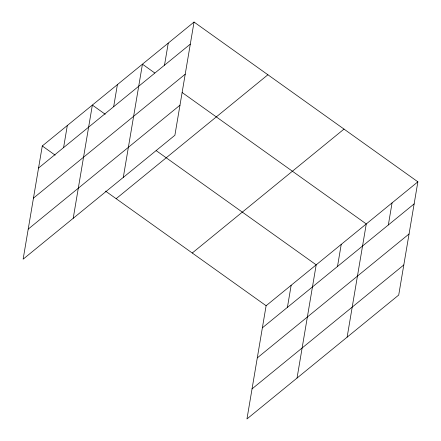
<?xml version="1.0" encoding="UTF-8"?>
<svg xmlns="http://www.w3.org/2000/svg" width="441" height="441" viewBox="0 0 441 441"><rect width="100%" height="100%" fill="white"/><g stroke="black" fill="none" stroke-linecap="round" stroke-linejoin="round"><path stroke-width="0.66" d="M194.04 22.05L42.281 145.96L23.13 259.181L174.89 135.271L194.04 22.05L417.87 181.819L398.719 295.04L246.96 418.95L266.11 305.729L417.87 181.819M63.581 147.603L67.319 125.514M73.212 218.295L92.362 105.074L105.228 114.258M113.662 106.711L117.4 84.628M123.293 177.403L142.443 64.182L154.752 72.969M164.504 65.202L168.242 43.113M287.416 307.366L291.154 285.283M297.041 378.058L316.191 264.837L156.153 150.607M337.497 266.48L341.235 244.391M347.122 337.167L366.273 223.945L182.172 92.538M388.339 224.965L392.071 202.882M38.543 168.049L190.303 44.133M33.455 198.125L185.214 74.209M28.213 229.111L179.978 105.195M116.143 198.687L267.902 74.772M192.248 253.007L344.008 129.092M262.373 327.812L414.138 203.902M257.29 357.888L409.05 233.978M252.048 388.874L403.807 264.964M42.281 145.96L55.147 155.149M105.509 191.096L266.11 305.729"/></g></svg>
